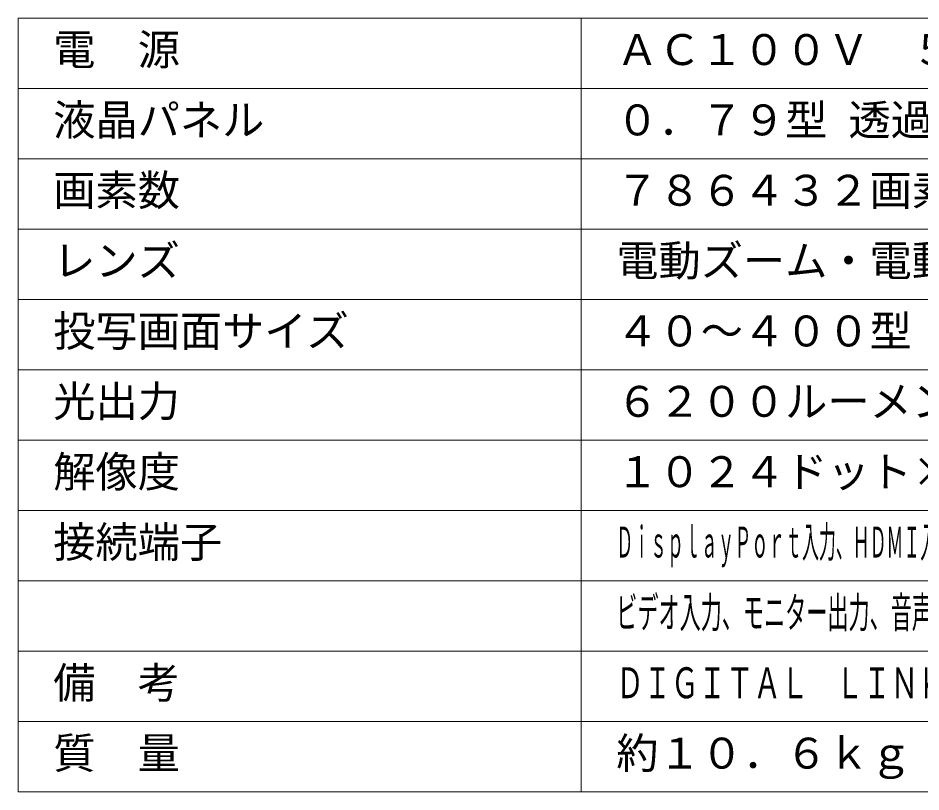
# Model space of a CAD drawing. Units: millimetres, scale not verified. Extents: x -63 to 62, y -57 to 57.
# Drawn here: x -62.5 to 1.6, y -56.5 to -1.5 of the extents above; entities that cross this region are included whole.
import ezdxf
from ezdxf.enums import TextEntityAlignment as Align

# ---------------------------------------------------------------- set-up
doc = ezdxf.new("R2010")
doc.units = ezdxf.units.MM
doc.header["$LTSCALE"] = 0.125
doc.layers.add('0-2_MOJI1', color=7, linetype='Continuous')
doc.layers.add('0-3_WAKU', color=1, linetype='Continuous', lineweight=18)
doc.styles.add('ＭＳ ゴシック', font='')
doc.styles.get('ＭＳ ゴシック').set_extended_font_data('MS Gothic')

msp = doc.modelspace()

# ---------------------------------------------------------------- linework, layer by layer
at = {"layer": '0-3_WAKU', "color": 4}
for p, q in [((62.4891, -1.5052), (-62.5109, -1.5052)), ((-22.5109, -56.5052), (-22.5109, -1.5052))]:
    msp.add_line(p, q, dxfattribs=at)
at = {"layer": '0-3_WAKU'}
for p, q in [((-62.5109, -6.5052), (62.4891, -6.5052)), ((-62.5109, -11.5052), (62.4891, -11.5052)), ((-62.5109, -16.5052), (62.4891, -16.5052)), ((-62.5109, -21.5052), (62.4891, -21.5052)), ((-62.5109, -26.5052), (62.4891, -26.5052)), ((-62.5109, -31.5052), (62.4891, -31.5052)), ((-62.5109, -36.5052), (62.4891, -36.5052)), ((-62.5109, -41.5052), (62.4891, -41.5052)), ((-62.5109, -46.5052), (62.4891, -46.5052)), ((-62.5109, -51.5052), (62.4891, -51.5052))]:
    msp.add_line(p, q, dxfattribs=at)
at = {"layer": '0-3_WAKU', "color": 4}
msp.add_lwpolyline([(-62.5109, -1.5052), (-62.5109, -56.5052), (62.4891, -56.5052)], dxfattribs=at)

# ---------------------------------------------------------------- texts
at = {"layer": '0-2_MOJI1', "style": 'ＭＳ ゴシック'}
for s, p in [('電\u3000源', (-60.0109, -5.5052)), ('ＡＣ１００Ｖ\u3000５０／６０Ｈｚ', (-20.0109, -5.5052)), ('液晶パネル', (-60.0109, -10.5052)), ('０．７９型 透過型液晶パネル ３原色方式', (-20.0109, -10.5052)), ('画素数', (-60.0109, -15.5052)), ('７８６４３２画素×３枚', (-20.0109, -15.5052)), ('レンズ', (-60.0109, -20.5052)), ('電動ズーム・電動フォーカス', (-20.0109, -20.5052)), ('投写画面サイズ', (-60.0109, -25.5052)), ('４０～４００型（アスペクト比４：３）', (-20.0109, -25.5052)), ('光出力', (-60.0109, -30.5052)), ('６２００ルーメン(オート／ノーマルモード時）', (-20.0109, -30.5052)), ('解像度', (-60.0109, -35.5052)), ('１０２４ドット×７６８ドット', (-20.0109, -35.5052)), ('接続端子', (-60.0109, -40.5052)), ('備\u3000考', (-60.0109, -50.5052)), ('質\u3000量\u3000', (-60.0109, -55.5052)), ('約１０．６ｋｇ', (-20.0109, -55.5052))]:
    msp.add_text(s, height=2.199, dxfattribs=at).set_placement(p, align=Align.BOTTOM_LEFT)
for s, width, p in [('ＤｉｓｐｌａｙＰｏｒｔ入力、ＨＤＭＩ入力、ＤＶＩ－Ｄ入力、ＲＧＢ入力（ＢＮＣ×５／高密度\u3000Ｄ－Ｓｕｂ１５Ｐ・メス型）、', 0.4, (-20.0109, -40.5052)), ('ビデオ入力、モニター出力、音声入力／出力、シリアル入力、リモート入力、ＬＡＮ', 0.5, (-20.0109, -45.5052)), ('ＤＩＧＩＴＡＬ\u3000ＬＩＮＫ（ＬＡＮと共用）、デイライトビューベーシック', 0.65, (-20.0109, -50.5052))]:
    msp.add_text(s, height=2.199, dxfattribs=dict(at, width=width)).set_placement(p, align=Align.BOTTOM_LEFT)

doc.saveas('drawing.dxf')
